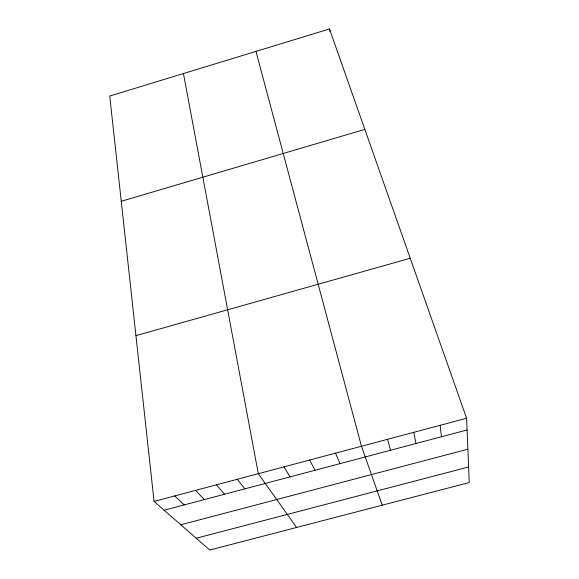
<?xml version="1.0" encoding="UTF-8"?>
<svg xmlns="http://www.w3.org/2000/svg" width="579" height="579" viewBox="0 0 579 579"><rect width="100%" height="100%" fill="white"/><g stroke="black" fill="none" stroke-linecap="round" stroke-linejoin="round"><path stroke-width="0.87" d="M329.465 28.95L109.749 96.049L154.065 501.428L209.757 550.05L469.251 482.546L466.602 418.27L329.465 28.95L329.979 31.519M121.257 201.289L364.842 129.392M135.942 335.654L410.243 258.27M154.065 501.428L466.602 418.27M164.154 510.237L467.087 429.965M180.807 524.777L467.875 449.21M196.23 538.238L468.606 466.992M174.749 495.928L184.223 504.917M195.521 490.399L204.365 499.583M216.365 484.855L224.587 494.22M237.296 479.282L244.881 488.842M296.593 527.462L258.306 473.694L183.449 73.547M283.913 466.884L290.079 476.872M309.635 460.037L315.012 470.264M335.487 453.162L340.061 463.62M382.234 505.178L361.455 446.25L255.961 51.401M387.554 439.302L390.514 450.252M413.775 432.325L415.917 443.521M440.127 425.319L441.444 436.754"/></g></svg>
